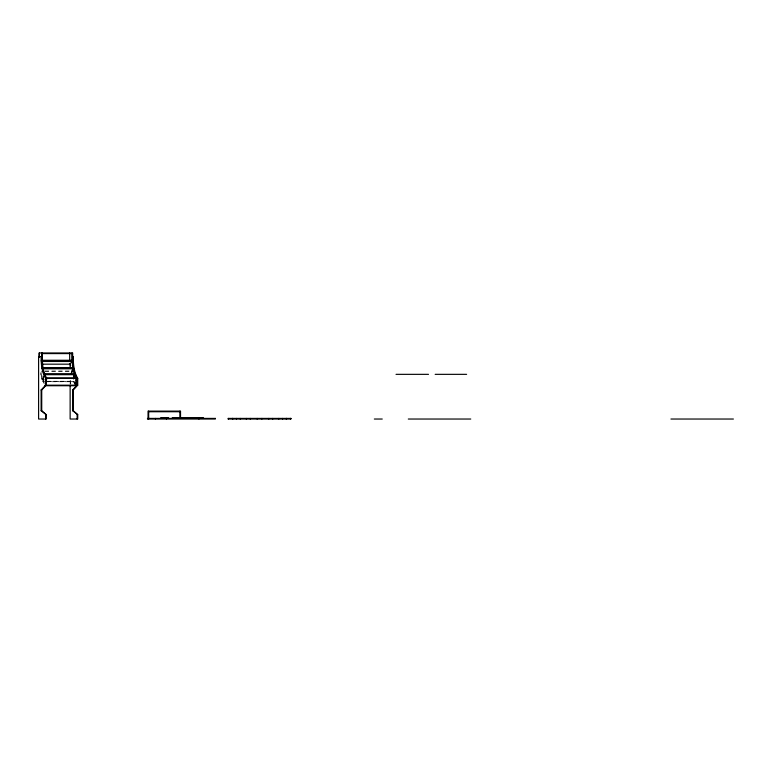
<?xml version="1.0" encoding="UTF-8"?>
<svg xmlns="http://www.w3.org/2000/svg" width="772" height="772" viewBox="0 0 772 772"><rect width="100%" height="100%" fill="white"/><g stroke="black" fill="none" stroke-linecap="round" stroke-linejoin="round"><path stroke-width="0.58" stroke-dasharray="3.86 2.9" d="M43.493 377.807L42.798 381.773L43.84 383.752M43.888 378.946L43.493 381.233L44.535 383.211M44.052 379.264L43.657 381.542L73.408 381.542M75.309 384.736L73.832 381.233L42.894 381.233L44.979 385.189M41.447 371.371L40.559 373.802L42.113 379.872L44.486 379.872M42.113 379.872L42.991 377.431M42.73 378.984L44.197 374.922M44.322 375.395L42.846 379.467L41.302 373.407L40.704 373.407L42.257 379.467L44.631 379.467M45.046 371.023L70.638 371.023M44.872 371.236L69.866 371.236M45.181 381.773L73.745 381.773M73.832 381.233L75.395 384.195M73.243 381.233L74.286 383.211M70.734 380.586L70.734 384.195M70.136 380.586L70.136 384.195"/><path stroke-width="1.16" d="M45.973 382.902L46.774 378.338C42.199 370.782 42.267 361.528 42.325 352.968M73.639 378.946C75.27 370.377 70.484 361.827 72.076 352.968M74.006 378.116L74.604 374.69L44.853 374.69M75.965 380.307L76.36 378.019L46.609 378.019M39.131 357.494L39.131 352.968L72.674 352.968C72.616 361.528 72.549 370.782 77.123 378.338L75.82 385.73L44.882 385.73M72.896 368.321L71.178 373.88L73.022 368.794L43.271 368.794M73.707 376.418L74.44 374.381L76.524 378.338L75.164 384.881M41.727 356.567L38.6 356.567L38.6 419.032L46.195 419.032L46.195 414.651L41.128 410.714L41.128 389.976L45.587 385.218L45.587 378.338C41.64 371.863 41.138 363.969 41.128 356.567M46.195 414.651L41.727 410.714L41.727 389.976L46.175 385.218L46.175 378.338C41.601 370.782 41.678 361.528 41.727 352.968M70.136 385.392L70.136 419.032L77.731 419.032L77.731 414.651L72.664 410.714L72.664 389.976L77.123 385.218L77.123 378.338M77.731 414.651L73.263 410.714L73.263 389.976L77.721 385.218L77.721 378.338C73.774 371.863 73.272 363.969 73.263 356.567L72.674 356.567M42.296 353.595L72.076 353.595M42.296 360.263L72.076 360.263M41.128 360.881L73.263 360.881M42.383 361.47L72.143 361.47L69.876 364.181L42.508 364.181M43.078 367.733L72.829 367.733M41.958 368.321L74.093 368.321M43.801 373.88L74.324 373.899M43.502 374.381L75.637 374.381M396.026 374.343L428.508 374.343M435.157 374.343L466.616 374.343M45.587 378.338L77.721 378.338M44.979 385.189L75.917 385.189M77.123 385.218L77.721 385.218M41.128 389.976L41.727 389.976M72.664 389.976L73.263 389.976M41.128 410.714L41.727 410.714M72.664 410.714L73.263 410.714M148.678 411.737L179.905 411.737M374.333 419.032L382.246 419.032M408.301 419.032L470.756 419.032M670.936 419.032L733.4 419.032M70.406 363.593L70.648 365.716M69.818 363.593L70.281 367.839M290.571 418.405L290.571 419.032M286.547 418.405L286.547 419.032M286.248 418.405L286.248 419.032M282.61 418.405L282.61 419.032M278.817 418.405L278.817 419.032M272.757 418.405L272.757 419.032M268.801 418.405L268.801 419.032M261.92 418.405L261.872 419.032M257.115 418.405L257.153 419.032M250.234 418.405L250.234 419.032M246.278 418.405L246.278 419.032M240.217 418.405L240.217 419.032M236.425 418.405L236.425 419.032M232.787 418.405L232.787 419.032M232.488 418.405L232.488 419.032M228.464 418.405L228.464 419.032M203.499 418.405L203.499 417.777L172.262 417.777L172.262 418.405M198.935 418.405L198.935 419.032M180.532 417.893L180.532 411.119L148.05 411.119L148.05 419.032M179.905 411.119L179.905 417.893M168.576 418.405L168.576 417.777L160.663 417.777L160.663 418.405M166.453 418.405L166.453 419.032M155.404 418.405L155.404 419.032M148.678 411.119L148.678 419.032M77.132 414.651L77.132 419.032M69.673 352.968L69.673 360.881M45.596 414.651L45.596 419.032M39.324 352.968L39.324 357.494M215.349 418.405L147.491 418.405L147.491 419.032L215.349 419.032L215.349 418.405M290.928 418.405L228.107 418.405L228.107 419.032L290.928 419.032L290.928 418.405"/></g></svg>
